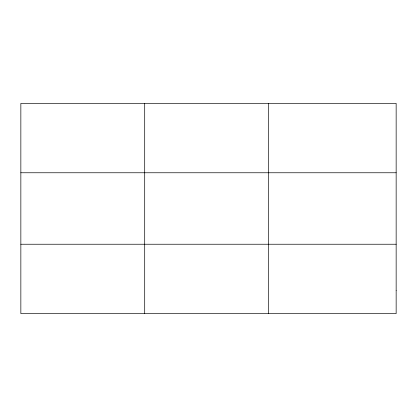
<?xml version="1.0" encoding="UTF-8"?>
<svg xmlns="http://www.w3.org/2000/svg" width="417" height="417" viewBox="0 0 417 417"><rect width="100%" height="100%" fill="white"/><g stroke="black" fill="none" stroke-linecap="round" stroke-linejoin="round"><path stroke-width="0.63" d="M144.699 313.605L144.699 103.395M268.548 313.605L268.548 103.395M20.85 172.763L396.15 172.763M20.85 244.237L396.15 244.237M396.15 290.482L396.15 313.605L20.85 313.605L20.85 103.395L396.15 103.395L396.15 290.482"/></g></svg>
